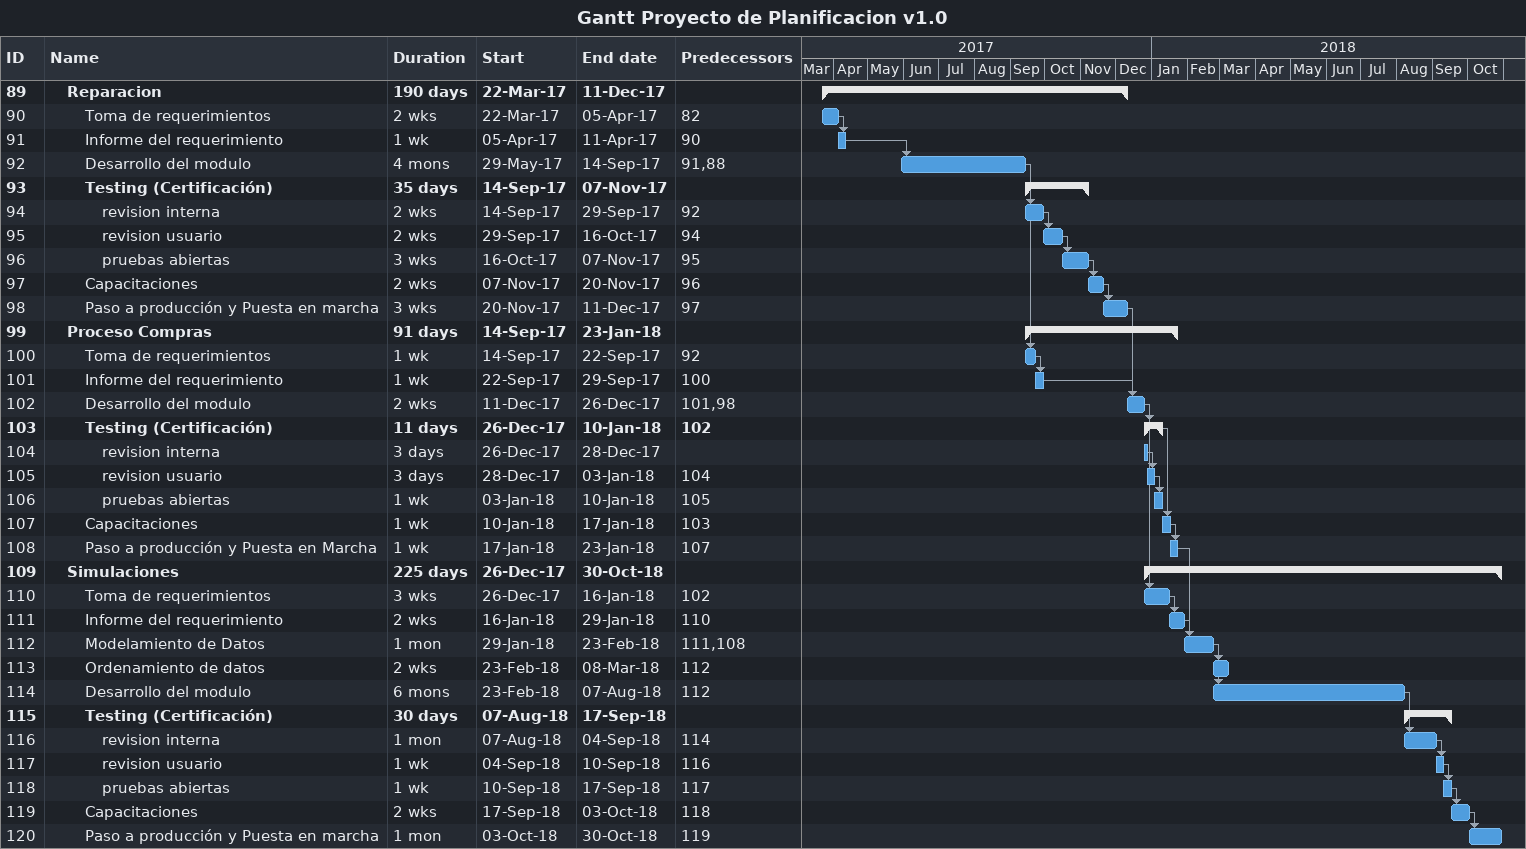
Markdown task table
Gantt Proyecto de Planificacion v1.0

| ID | Level | Task | Duration | Start | Finish | Predecessors |
|---|---|---|---|---|---|---|
| 89 | 2 | **Reparacion** | 190d | 2017-03-22 | 2017-12-11 |  |
| 90 | 3 | Toma de requerimientos | 2w | 2017-03-22 | 2017-04-05 | 82 |
| 91 | 3 | Informe del requerimiento | 1w | 2017-04-05 | 2017-04-11 | 90 |
| 92 | 3 | Desarrollo del modulo | 4mo | 2017-05-29 | 2017-09-14 | 91, 88 |
| 93 | 3 | **Testing (Certificación)** | 35d | 2017-09-14 | 2017-11-07 |  |
| 94 | 4 | revision interna | 2w | 2017-09-14 | 2017-09-29 | 92 |
| 95 | 4 | revision usuario | 2w | 2017-09-29 | 2017-10-16 | 94 |
| 96 | 4 | pruebas abiertas | 3w | 2017-10-16 | 2017-11-07 | 95 |
| 97 | 3 | Capacitaciones | 2w | 2017-11-07 | 2017-11-20 | 96 |
| 98 | 3 | Paso a producción y Puesta en marcha | 3w | 2017-11-20 | 2017-12-11 | 97 |
| 99 | 2 | **Proceso Compras** | 91d | 2017-09-14 | 2018-01-23 |  |
| 100 | 3 | Toma de requerimientos | 1w | 2017-09-14 | 2017-09-22 | 92 |
| 101 | 3 | Informe del requerimiento | 1w | 2017-09-22 | 2017-09-29 | 100 |
| 102 | 3 | Desarrollo del modulo | 2w | 2017-12-11 | 2017-12-26 | 101, 98 |
| 103 | 3 | **Testing (Certificación)** | 11d | 2017-12-26 | 2018-01-10 | 102 |
| 104 | 4 | revision interna | 3d | 2017-12-26 | 2017-12-28 |  |
| 105 | 4 | revision usuario | 3d | 2017-12-28 | 2018-01-03 | 104 |
| 106 | 4 | pruebas abiertas | 1w | 2018-01-03 | 2018-01-10 | 105 |
| 107 | 3 | Capacitaciones | 1w | 2018-01-10 | 2018-01-17 | 103 |
| 108 | 3 | Paso a producción y Puesta en Marcha | 1w | 2018-01-17 | 2018-01-23 | 107 |
| 109 | 2 | **Simulaciones** | 225d | 2017-12-26 | 2018-10-30 |  |
| 110 | 3 | Toma de requerimientos | 3w | 2017-12-26 | 2018-01-16 | 102 |
| 111 | 3 | Informe del requerimiento | 2w | 2018-01-16 | 2018-01-29 | 110 |
| 112 | 3 | Modelamiento de Datos | 1mo | 2018-01-29 | 2018-02-23 | 111, 108 |
| 113 | 3 | Ordenamiento de datos | 2w | 2018-02-23 | 2018-03-08 | 112 |
| 114 | 3 | Desarrollo del modulo | 6mo | 2018-02-23 | 2018-08-07 | 112 |
| 115 | 3 | **Testing (Certificación)** | 30d | 2018-08-07 | 2018-09-17 |  |
| 116 | 4 | revision interna | 1mo | 2018-08-07 | 2018-09-04 | 114 |
| 117 | 4 | revision usuario | 1w | 2018-09-04 | 2018-09-10 | 116 |
| 118 | 4 | pruebas abiertas | 1w | 2018-09-10 | 2018-09-17 | 117 |
| 119 | 3 | Capacitaciones | 2w | 2018-09-17 | 2018-10-03 | 118 |
| 120 | 3 | Paso a producción y Puesta en marcha | 1mo | 2018-10-03 | 2018-10-30 | 119 |
